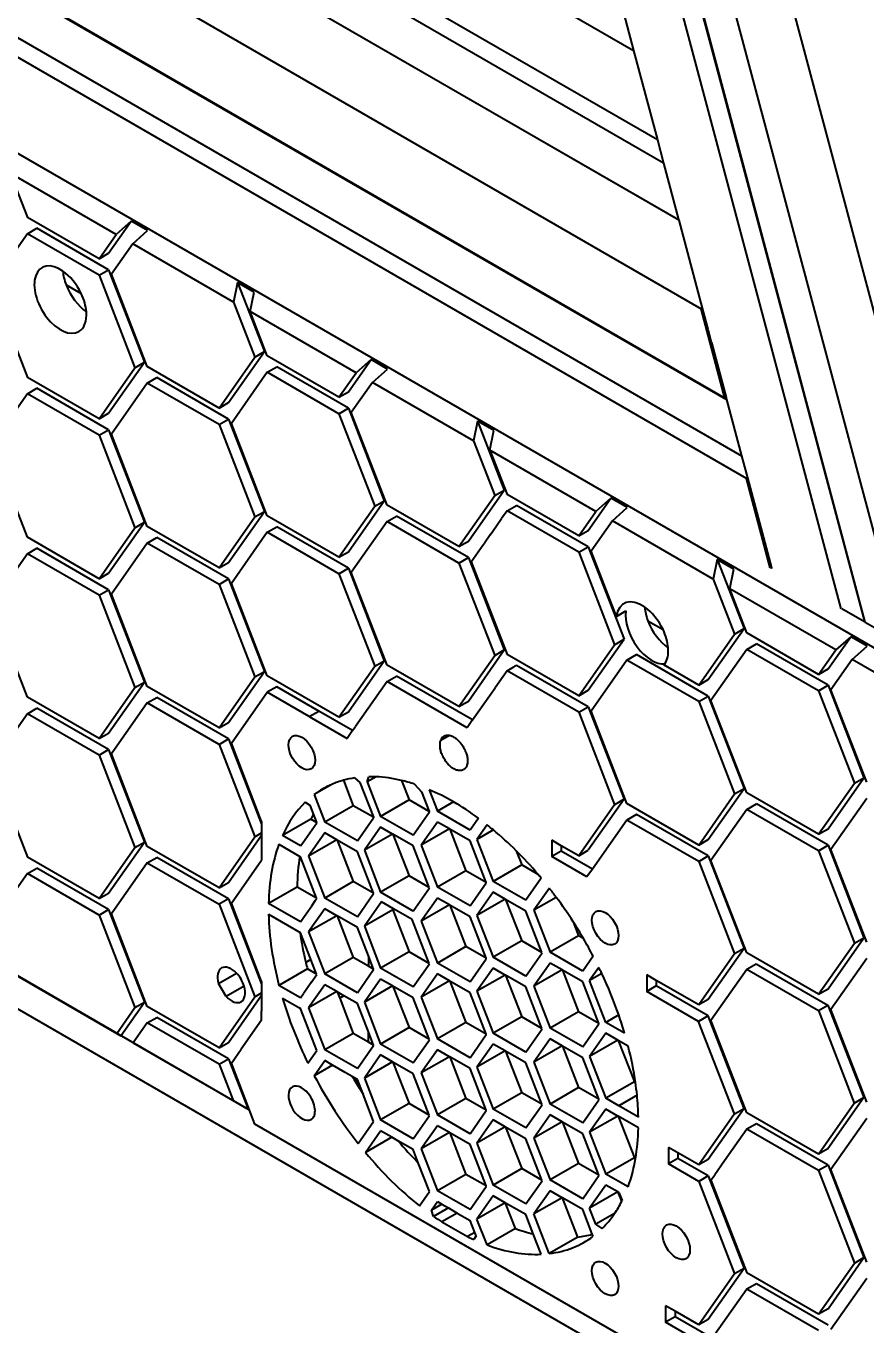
# Model space of a CAD drawing. Header units: millimetres. Extents: x 15 to 415, y 5 to 292.
# Drawn here: x 307.47 to 315.3, y 58.07 to 70.17 of the extents above; entities that cross this region are included whole.
import ezdxf

# ---------------------------------------------------------------- set-up
doc = ezdxf.new("R2010")
doc.units = ezdxf.units.MM
doc.layers.add('Geometries', color=7, linetype='Continuous')

msp = doc.modelspace()

# ---------------------------------------------------------------- linework, layer by layer
at = {"layer": 'Geometries', "linetype": 'Continuous', "lineweight": 40}
for p, q in [((316.3039, 64.0211), (298.061, 132.4295)), ((315.2939, 64.6137), (298.7328, 126.7155)), ((315.0703, 64.7378), (298.7061, 126.1014)), ((298.8652, 126.1933), (315.2857, 64.6184)), ((315.6519, 64.407), (299.2221, 126.0164)), ((300.2733, 77.3632), (313.1345, 69.9378)), ((313.3565, 69.1055), (299.6983, 76.991)), ((313.4144, 68.8883), (299.5392, 76.8992)), ((313.5559, 68.3575), (299.1503, 76.6746)), ((299.1548, 76.6772), (313.5543, 68.3637)), ((298.5404, 76.3225), (313.764, 67.5331)), ((313.986, 66.7008), (298.5408, 75.618)), ((298.5408, 75.6128), (314.0015, 66.6865)), ((298.5408, 75.1689), (314.1414, 66.1619)), ((314.1854, 65.9528), (298.5404, 74.9855)), ((301.1126, 72.6074), (316.1348, 63.9343)), ((312.4921, 72.3466), (313.1345, 69.9378)), ((313.1345, 69.9378), (313.3565, 69.1055)), ((313.3565, 69.1055), (313.4144, 68.8883)), ((313.4144, 68.8883), (313.5543, 68.3637)), ((308.3131, 68.2256), (307.3247, 68.7963)), ((307.3247, 68.7963), (307.4847, 68.384)), ((308.1531, 67.9981), (307.4847, 68.384)), ((307.4847, 68.2309), (307.573, 68.282)), ((308.2415, 67.896), (307.573, 68.282)), ((308.2415, 68.0491), (308.4525, 68.3493)), ((308.4525, 68.3493), (308.3131, 68.2256)), ((308.6056, 68.2609), (308.4525, 68.3493)), ((308.4662, 68.1372), (308.6056, 68.2609)), ((313.5543, 68.3637), (313.5559, 68.3575)), ((313.5559, 68.3575), (313.6773, 67.9024)), ((307.4847, 68.2309), (307.1504, 67.7554)), ((308.1531, 67.845), (307.4847, 68.2309)), ((308.1531, 67.9981), (308.3131, 68.2256)), ((308.4662, 68.1372), (308.268, 67.8552)), ((309.4068, 67.5942), (308.4662, 68.1372)), ((308.1531, 67.9981), (308.2415, 68.0491)), ((308.1531, 67.845), (308.2415, 67.896)), ((308.2415, 67.896), (308.5758, 67.0345)), ((313.6773, 67.9024), (313.7617, 67.5857)), ((308.1531, 67.845), (308.4874, 66.9835)), ((308.6023, 66.9937), (308.268, 67.8552)), ((309.4441, 67.7768), (309.4068, 67.5942)), ((309.4441, 67.7768), (309.6934, 67.1344)), ((309.5972, 67.6884), (309.4441, 67.7768)), ((307.1504, 67.7554), (307.4847, 66.8939)), ((307.8458, 67.7555), (307.9868, 67.6741)), ((309.5599, 67.5058), (309.5972, 67.6884)), ((309.4068, 67.5942), (309.605, 67.0833)), ((313.7617, 67.5857), (313.7742, 67.539)), ((313.764, 67.5331), (313.7742, 67.539)), ((313.986, 66.7008), (313.764, 67.5331)), ((313.7742, 67.539), (313.7869, 67.4913)), ((310.5483, 66.9352), (309.5599, 67.5058)), ((309.7198, 67.0936), (309.5599, 67.5058)), ((313.7869, 67.4913), (313.827, 67.3411)), ((313.827, 67.3411), (313.8587, 67.2221)), ((313.8594, 67.2195), (313.8587, 67.2221)), ((313.8594, 67.2195), (313.9962, 66.7066)), ((309.2707, 66.6078), (309.605, 67.0833)), ((309.3591, 66.6588), (309.6934, 67.1344)), ((309.605, 67.0833), (309.6934, 67.1344)), ((310.3883, 66.7076), (309.7198, 67.0936)), ((310.4767, 66.7586), (310.6877, 67.0588)), ((310.6877, 67.0588), (310.5483, 66.9352)), ((310.8408, 66.9704), (310.6877, 67.0588)), ((308.1531, 66.508), (308.4874, 66.9835)), ((308.2415, 66.559), (308.5758, 67.0345)), ((308.4874, 66.9835), (308.5758, 67.0345)), ((309.2707, 66.6078), (308.6023, 66.9937)), ((309.7198, 66.9405), (309.3856, 66.465)), ((309.7198, 66.9405), (309.8082, 66.9915)), ((310.3883, 66.5545), (309.7198, 66.9405)), ((310.4767, 66.6056), (309.8082, 66.9915)), ((310.3883, 66.7076), (310.5483, 66.9352)), ((310.7014, 66.8468), (310.8408, 66.9704)), ((308.1531, 66.508), (307.4847, 66.8939)), ((308.6023, 66.8407), (308.268, 66.3651)), ((308.6023, 66.8407), (308.6907, 66.8917)), ((309.2707, 66.4547), (308.6023, 66.8407)), ((309.3591, 66.5057), (308.6907, 66.8917)), ((310.7014, 66.8468), (310.5032, 66.5648)), ((311.6419, 66.3037), (310.7014, 66.8468)), ((307.4847, 66.7408), (307.1504, 66.2653)), ((307.4847, 66.7408), (307.573, 66.7919)), ((308.1531, 66.3549), (307.4847, 66.7408)), ((308.2415, 66.4059), (307.573, 66.7919)), ((310.3883, 66.7076), (310.4767, 66.7586)), ((313.9962, 66.7066), (313.986, 66.7008)), ((313.9962, 66.7066), (314.0015, 66.6865)), ((314.0015, 66.6865), (314.1414, 66.1619)), ((309.2707, 66.6078), (309.3591, 66.6588)), ((310.3883, 66.5545), (310.4767, 66.6056)), ((310.4767, 66.6056), (310.8109, 65.7441)), ((310.8374, 65.7033), (310.5032, 66.5648)), ((308.1531, 66.508), (308.2415, 66.559)), ((309.2707, 66.4547), (309.3591, 66.5057)), ((309.2707, 66.4547), (309.605, 65.5932)), ((309.3591, 66.5057), (309.6934, 65.6442)), ((309.7198, 65.6035), (309.3856, 66.465)), ((310.3883, 66.5545), (310.7226, 65.693)), ((311.6793, 66.4863), (311.6419, 66.3037)), ((311.6793, 66.4863), (311.9286, 65.8439)), ((311.8324, 66.3979), (311.6793, 66.4863)), ((308.1531, 66.3549), (308.2415, 66.4059)), ((308.1531, 66.3549), (308.4874, 65.4934)), ((308.2415, 66.4059), (308.5758, 65.5444)), ((308.6023, 65.5036), (308.268, 66.3651)), ((311.795, 66.2153), (311.8324, 66.3979)), ((307.4847, 65.4038), (307.1504, 66.2653)), ((311.6419, 66.3037), (311.8402, 65.7929)), ((312.7834, 65.6447), (311.795, 66.2153)), ((311.795, 66.2153), (311.955, 65.8031)), ((314.1414, 66.1619), (314.1956, 65.9587)), ((314.1854, 65.9528), (314.1956, 65.9587)), ((314.1956, 65.9587), (314.4197, 65.1184)), ((311.5943, 65.3684), (311.9286, 65.8439)), ((311.8402, 65.7929), (311.9286, 65.8439)), ((314.4074, 65.1205), (314.1854, 65.9528)), ((310.4767, 65.2685), (310.8109, 65.7441)), ((310.7226, 65.693), (310.8109, 65.7441)), ((311.5059, 65.3173), (311.8402, 65.7929)), ((312.6235, 65.4171), (311.955, 65.8031)), ((312.7119, 65.4682), (312.9228, 65.7683)), ((312.9228, 65.7683), (312.7834, 65.6447)), ((313.076, 65.6799), (312.9228, 65.7683)), ((309.2707, 65.1177), (309.605, 65.5932)), ((309.3591, 65.1687), (309.6934, 65.6442)), ((309.605, 65.5932), (309.6934, 65.6442)), ((310.3883, 65.2175), (309.7198, 65.6035)), ((310.3883, 65.2175), (310.7226, 65.693)), ((311.5059, 65.3173), (310.8374, 65.7033)), ((310.8374, 65.5502), (310.9258, 65.6012)), ((311.5943, 65.2153), (310.9258, 65.6012)), ((311.955, 65.65), (311.9045, 65.5782)), ((311.955, 65.65), (312.0434, 65.701)), ((312.6235, 65.2641), (311.955, 65.65)), ((312.7119, 65.3151), (312.0434, 65.701)), ((312.6235, 65.4171), (312.7834, 65.6447)), ((312.9366, 65.5563), (313.076, 65.6799)), ((308.1531, 65.0179), (308.4874, 65.4934)), ((308.2415, 65.0689), (308.5758, 65.5444)), ((308.4874, 65.4934), (308.5758, 65.5444)), ((309.2707, 65.1177), (308.6023, 65.5036)), ((309.7198, 65.4504), (309.8082, 65.5014)), ((310.4767, 65.1154), (309.8082, 65.5014)), ((310.8374, 65.5502), (310.5032, 65.0747)), ((311.5059, 65.1642), (310.8374, 65.5502)), ((311.8215, 65.4601), (311.9045, 65.5782)), ((312.9366, 65.5563), (312.7383, 65.2743)), ((313.8771, 65.0133), (312.9366, 65.5563)), ((308.1531, 65.0179), (307.4847, 65.4038)), ((308.6023, 65.3505), (308.268, 64.875)), ((308.6023, 65.3505), (308.6907, 65.4016)), ((309.2707, 64.9646), (308.6023, 65.3505)), ((309.3591, 65.0156), (308.6907, 65.4016)), ((309.7198, 65.4504), (309.3856, 64.9748)), ((310.3883, 65.0644), (309.7198, 65.4504)), ((311.5059, 65.3173), (311.5943, 65.3684)), ((311.7296, 65.3294), (311.7444, 65.3505)), ((311.7986, 65.4275), (311.7444, 65.3505)), ((311.7986, 65.4275), (311.8215, 65.4601)), ((312.6235, 65.4171), (312.7119, 65.4682)), ((307.4847, 65.2507), (307.1504, 64.7752)), ((307.4847, 65.2507), (307.573, 65.3018)), ((308.1531, 64.8648), (307.4847, 65.2507)), ((308.2415, 64.9158), (307.573, 65.3018)), ((310.3883, 65.2175), (310.4767, 65.2685)), ((311.6207, 65.1745), (311.7296, 65.3294)), ((312.6235, 65.2641), (312.7119, 65.3151)), ((312.6235, 65.2641), (312.9577, 64.4026)), ((312.7119, 65.3151), (313.0461, 64.4536)), ((312.9741, 64.6668), (312.7383, 65.2743)), ((309.2707, 65.1177), (309.3591, 65.1687)), ((310.3883, 65.0644), (310.4767, 65.1154)), ((310.4767, 65.1154), (310.8109, 64.254)), ((311.5059, 65.1642), (311.5943, 65.2153)), ((311.5059, 65.1642), (311.8402, 64.3027)), ((311.5943, 65.2153), (311.9286, 64.3538)), ((311.6207, 65.1745), (311.955, 64.313)), ((313.9145, 65.1958), (313.8771, 65.0133)), ((313.9145, 65.1958), (314.1637, 64.5534)), ((314.0676, 65.1074), (313.9145, 65.1958)), ((314.4118, 65.123), (314.4197, 65.1184)), ((314.4197, 65.1184), (314.4213, 65.1125)), ((308.1531, 65.0179), (308.2415, 65.0689)), ((309.2707, 64.9646), (309.3591, 65.0156)), ((309.3591, 65.0156), (309.6934, 64.1541)), ((310.3883, 65.0644), (310.7226, 64.2029)), ((310.8374, 64.2132), (310.5032, 65.0747)), ((313.8771, 65.0133), (314.0753, 64.5024)), ((314.0302, 64.9249), (314.0676, 65.1074)), ((308.1531, 64.8648), (308.2415, 64.9158)), ((308.2415, 64.9158), (308.5758, 64.0543)), ((308.6023, 64.0135), (308.268, 64.875)), ((309.2707, 64.9646), (309.605, 64.1031)), ((309.7198, 64.1133), (309.3856, 64.9748)), ((315.0186, 64.3542), (314.0302, 64.9249)), ((314.1902, 64.5126), (314.0302, 64.9249)), ((309.5548, 60.0684), (301.2491, 64.8637)), ((307.4847, 63.9137), (307.1504, 64.7752)), ((308.1531, 64.8648), (308.4874, 64.0033)), ((312.9741, 64.6668), (313.0624, 64.7178)), ((313.268, 64.625), (313.409, 64.5435)), ((315.0746, 64.7403), (315.2857, 64.6184)), ((316.4395, 55.7873), (301.2491, 64.5575)), ((313.8295, 64.0779), (314.1637, 64.5534)), ((314.0753, 64.5024), (314.1637, 64.5534)), ((314.8586, 64.1267), (314.1902, 64.5126)), ((315.2857, 64.6184), (315.2939, 64.6137)), ((315.2939, 64.6137), (315.4014, 64.5517)), ((312.6235, 63.927), (312.9577, 64.4026)), ((312.7119, 63.9781), (313.0461, 64.4536)), ((312.9577, 64.4026), (313.0461, 64.4536)), ((313.7411, 64.0269), (314.0753, 64.5024)), ((314.1902, 64.3595), (314.2785, 64.4106)), ((314.947, 64.0246), (314.2785, 64.4106)), ((314.947, 64.1777), (315.158, 64.4779)), ((315.158, 64.4779), (315.0186, 64.3542)), ((315.3111, 64.3894), (315.158, 64.4779)), ((315.1717, 64.2658), (315.3111, 64.3894)), ((311.5059, 63.8272), (311.8402, 64.3027)), ((311.5943, 63.8782), (311.9286, 64.3538)), ((311.8402, 64.3027), (311.9286, 64.3538)), ((312.6235, 63.927), (311.955, 64.313)), ((313.0726, 64.2597), (313.161, 64.3107)), ((313.8295, 63.9248), (313.161, 64.3107)), ((314.1902, 64.3595), (313.8559, 63.884)), ((314.8586, 63.9736), (314.1902, 64.3595)), ((314.8586, 64.1267), (315.0186, 64.3542)), ((315.1717, 64.2658), (314.9735, 63.9838)), ((316.1123, 63.7228), (315.1717, 64.2658)), ((309.3591, 63.6786), (309.6934, 64.1541)), ((309.605, 64.1031), (309.6934, 64.1541)), ((310.3883, 63.7274), (310.7226, 64.2029)), ((310.4767, 63.7784), (310.8109, 64.254)), ((310.7226, 64.2029), (310.8109, 64.254)), ((311.5059, 63.8272), (310.8374, 64.2132)), ((311.955, 64.1599), (311.8445, 64.0028)), ((311.955, 64.1599), (312.0186, 64.1966)), ((312.6235, 63.7739), (311.955, 64.1599)), ((312.0288, 64.2025), (312.0186, 64.1966)), ((312.0434, 64.2109), (312.0288, 64.2025)), ((312.7119, 63.825), (312.0434, 64.2109)), ((313.0726, 64.2597), (312.7383, 63.7842)), ((313.7411, 63.8738), (313.0726, 64.2597)), ((313.7411, 64.0269), (313.4163, 64.2144)), ((314.8586, 64.1267), (314.947, 64.1777)), ((308.2415, 63.5788), (308.5758, 64.0543)), ((308.4874, 64.0033), (308.5758, 64.0543)), ((309.2707, 63.6276), (309.605, 64.1031)), ((310.3883, 63.7274), (309.7198, 64.1133)), ((310.8374, 64.0601), (310.542, 63.6397)), ((310.8374, 64.0601), (310.9258, 64.1111)), ((311.5825, 63.6299), (310.8374, 64.0601)), ((311.6335, 63.7025), (310.9258, 64.1111)), ((313.7411, 64.0269), (313.8295, 64.0779)), ((314.8586, 63.9736), (314.947, 64.0246)), ((314.947, 64.0246), (315.2813, 63.1631)), ((308.1531, 63.5278), (307.4847, 63.9137)), ((308.1531, 63.5278), (308.4874, 64.0033)), ((309.2707, 63.6276), (308.6023, 64.0135)), ((308.6023, 63.8604), (308.6907, 63.9115)), ((309.3591, 63.5255), (308.6907, 63.9115)), ((309.3856, 63.4847), (309.7198, 63.9603)), ((309.8082, 64.0113), (309.7198, 63.9603)), ((310.1113, 63.7342), (309.7198, 63.9603)), ((310.1997, 63.7852), (309.8082, 64.0113)), ((311.6335, 63.7025), (311.8445, 64.0028)), ((312.6235, 63.927), (312.7119, 63.9781)), ((313.7411, 63.8738), (313.8295, 63.9248)), ((313.8295, 63.9248), (314.1637, 63.0633)), ((314.8586, 63.9736), (315.1929, 63.1121)), ((315.3078, 63.1223), (314.9735, 63.9838)), ((307.4847, 63.7606), (307.573, 63.8117)), ((308.2415, 63.4257), (307.573, 63.8116)), ((308.6023, 63.8604), (308.268, 63.3849)), ((309.2707, 63.4745), (308.6023, 63.8604)), ((310.1113, 63.7342), (310.1997, 63.7852)), ((310.5159, 63.6027), (310.1997, 63.7852)), ((310.3883, 63.7274), (310.4767, 63.7784)), ((311.5059, 63.8272), (311.5943, 63.8782)), ((312.6235, 63.7739), (312.7119, 63.825)), ((312.7119, 63.825), (313.0461, 62.9635)), ((313.0726, 62.9227), (312.7383, 63.7842)), ((313.7411, 63.8738), (314.0753, 63.0123)), ((314.1902, 63.0225), (313.8559, 63.884)), ((307.4847, 63.7606), (307.1504, 63.2851)), ((308.1531, 63.3747), (307.4847, 63.7606)), ((309.2707, 63.6276), (309.3591, 63.6786)), ((310.1113, 63.7342), (310.4649, 63.5301)), ((311.6335, 63.7025), (311.5825, 63.6299)), ((312.6235, 63.7739), (312.9577, 62.9124)), ((308.1531, 63.5278), (308.2415, 63.5788)), ((310.5159, 63.6027), (310.4649, 63.5301)), ((310.5159, 63.6027), (310.542, 63.6397)), ((311.4186, 63.5587), (311.3368, 63.5115)), ((311.3719, 63.554), (311.3631, 63.5489)), ((311.3631, 63.5489), (311.3678, 63.5519)), ((308.1531, 63.3747), (308.2415, 63.4257)), ((308.2415, 63.4257), (308.5758, 62.5642)), ((309.2707, 63.4745), (309.3591, 63.5255)), ((309.2707, 63.4745), (309.605, 62.613)), ((309.3591, 63.5255), (309.6679, 62.7297)), ((309.6679, 62.7571), (309.3856, 63.4847)), ((308.1531, 63.3747), (308.4874, 62.5132)), ((308.6023, 62.5234), (308.268, 63.3849)), ((307.1504, 63.2851), (307.4847, 62.4236)), ((310.6522, 63.1251), (310.6666, 63.1735)), ((310.7343, 63.1726), (310.6522, 63.1251)), ((310.3225, 63.1022), (310.1577, 63.0071)), ((310.4306, 63.1402), (310.5224, 62.9035)), ((310.5348, 63.1625), (310.5843, 63.1198)), ((310.5843, 63.1198), (310.7103, 62.7951)), ((310.6522, 63.1251), (310.7767, 62.8041)), ((310.9717, 63.1382), (311.0419, 62.9572)), ((311.0923, 63.104), (311.1589, 63.0314)), ((311.2291, 63.0525), (311.3071, 62.8515)), ((313.8295, 62.5878), (314.1637, 63.0633)), ((314.0753, 63.0123), (314.1637, 63.0633)), ((314.8586, 62.6366), (315.1929, 63.1121)), ((314.947, 62.6876), (315.2813, 63.1631)), ((315.1929, 63.1121), (315.2813, 63.1631)), ((310.0739, 62.9356), (310.1181, 62.907)), ((310.1577, 63.0071), (310.2572, 62.7505)), ((311.0419, 62.9572), (310.7767, 62.8041)), ((311.2298, 62.8487), (311.0419, 62.9572)), ((311.1589, 63.0314), (311.2298, 62.8487)), ((311.4572, 62.9381), (311.3071, 62.8515)), ((313.0461, 62.9635), (312.7119, 62.4879)), ((313.0461, 62.9635), (312.9577, 62.9124)), ((313.7411, 62.5367), (314.0753, 63.0123)), ((314.8586, 62.6366), (314.1902, 63.0225)), ((315.3078, 62.9692), (314.9735, 62.4937)), ((310.1181, 62.907), (310.1495, 62.826)), ((310.1495, 62.826), (310.1799, 62.7477)), ((310.5224, 62.9035), (310.2572, 62.7505)), ((310.7103, 62.7951), (310.5224, 62.9035)), ((311.0798, 62.6291), (311.2313, 62.8447)), ((311.2298, 62.8487), (311.2313, 62.8447)), ((311.6102, 62.6765), (311.3071, 62.8515)), ((312.9577, 62.9124), (312.6235, 62.4369)), ((313.7411, 62.5367), (313.0726, 62.9227)), ((313.161, 62.8206), (313.0726, 62.7696)), ((313.8295, 62.4347), (313.161, 62.8206)), ((314.1902, 62.8694), (313.8559, 62.3939)), ((314.1902, 62.8694), (314.2785, 62.9205)), ((314.8586, 62.4835), (314.1902, 62.8694)), ((314.947, 62.5345), (314.2785, 62.9205)), ((309.6679, 62.7571), (309.6679, 62.7297)), ((309.6679, 62.7297), (309.6679, 62.6493)), ((310.1269, 62.7783), (309.8617, 62.6252)), ((310.0513, 62.5585), (310.1815, 62.7437)), ((310.1799, 62.7477), (310.1269, 62.7783)), ((310.1799, 62.7477), (310.1815, 62.7437)), ((310.5603, 62.5755), (310.2572, 62.7505)), ((310.5603, 62.5755), (310.7118, 62.7911)), ((310.7767, 62.7031), (310.6252, 62.4875)), ((310.7103, 62.7951), (310.7118, 62.7911)), ((311.0798, 62.6291), (310.7767, 62.8041)), ((310.8877, 62.639), (310.7767, 62.7031)), ((311.3071, 62.7505), (311.1556, 62.5349)), ((311.418, 62.6864), (311.3071, 62.7505)), ((311.6878, 62.7869), (311.6102, 62.6765)), ((311.7703, 62.724), (311.675, 62.5885)), ((313.0726, 62.7696), (312.7511, 62.3122)), ((313.7411, 62.3836), (313.0726, 62.7696)), ((314.8586, 62.6366), (314.947, 62.6876)), ((309.2707, 62.1375), (309.605, 62.613)), ((309.3591, 62.1885), (309.6679, 62.6277)), ((309.605, 62.613), (309.6679, 62.6493)), ((309.6679, 62.6493), (309.6679, 62.6277)), ((309.6679, 62.6277), (309.6679, 62.3963)), ((310.03, 62.5281), (309.8617, 62.6252)), ((310.2572, 62.6494), (310.1057, 62.4339)), ((310.3682, 62.5854), (310.1057, 62.4339)), ((310.3682, 62.5854), (310.2572, 62.6494)), ((310.3724, 62.5829), (310.3682, 62.5854)), ((310.5603, 62.4745), (310.3724, 62.5829)), ((310.3724, 62.5829), (310.5224, 62.1964)), ((310.8877, 62.639), (310.6252, 62.4875)), ((310.8919, 62.6366), (310.8877, 62.639)), ((311.0798, 62.5281), (310.8919, 62.6366)), ((310.8919, 62.6366), (311.0419, 62.25)), ((311.418, 62.6864), (311.1556, 62.5349)), ((311.4223, 62.6839), (311.418, 62.6864)), ((311.4223, 62.6839), (311.5723, 62.2974)), ((311.6102, 62.5755), (311.4223, 62.6839)), ((311.7601, 62.189), (311.6102, 62.5755)), ((311.8282, 62.677), (311.675, 62.5885)), ((311.675, 62.5885), (311.8266, 62.198)), ((312.461, 62.5307), (312.3726, 62.5818)), ((312.3726, 62.5818), (312.3726, 62.4287)), ((313.7411, 62.5367), (313.8295, 62.5878)), ((308.1531, 62.0377), (308.4874, 62.5132)), ((308.2415, 62.0887), (308.5758, 62.5642)), ((308.4874, 62.5132), (308.5758, 62.5642)), ((309.2707, 62.1375), (308.6023, 62.5234)), ((309.8286, 62.5434), (310.0244, 62.4303)), ((310.03, 62.5281), (310.0513, 62.5585)), ((310.7103, 62.0879), (310.5603, 62.4745)), ((310.6252, 62.4875), (310.7767, 62.097)), ((311.2298, 62.1416), (311.0798, 62.5281)), ((311.1556, 62.5349), (311.3071, 62.1443)), ((312.0403, 62.4836), (312.0917, 62.3511)), ((312.461, 62.4797), (312.3726, 62.4287)), ((312.461, 62.5307), (312.461, 62.4797)), ((312.6235, 62.4369), (312.461, 62.5307)), ((312.7511, 62.3122), (312.461, 62.4797)), ((312.6235, 62.4369), (312.7119, 62.4879)), ((314.8586, 62.4835), (314.947, 62.5345)), ((314.8586, 62.4835), (315.1929, 61.622)), ((314.947, 62.5345), (315.2813, 61.673)), ((315.3078, 61.6322), (314.9735, 62.4937)), ((308.1531, 62.0377), (307.4847, 62.4236)), ((308.6023, 62.3703), (308.268, 61.8948)), ((308.6023, 62.3703), (308.6907, 62.4213)), ((308.6023, 62.3703), (309.2707, 61.9844)), ((309.3591, 62.0354), (308.6907, 62.4213)), ((309.3856, 61.9946), (309.6679, 62.3963)), ((310.0244, 62.4303), (310.03, 62.4271)), ((310.1799, 62.0406), (310.03, 62.4271)), ((310.1057, 62.4339), (310.2572, 62.0433)), ((312.0917, 62.3511), (311.8266, 62.198)), ((312.2449, 62.2626), (312.0917, 62.3511)), ((312.7, 62.2396), (312.3726, 62.4287)), ((313.7411, 62.3836), (313.8295, 62.4347)), ((313.7411, 62.3836), (314.0753, 61.5222)), ((313.8295, 62.4347), (314.1637, 61.5732)), ((314.1902, 61.5324), (313.8559, 62.3939)), ((307.4847, 62.2705), (307.1504, 61.795)), ((307.4847, 62.2705), (307.573, 62.3215)), ((308.1531, 61.8846), (307.4847, 62.2705)), ((308.2415, 61.9356), (307.573, 62.3215)), ((311.0419, 62.25), (310.7767, 62.097)), ((311.2298, 62.1416), (311.0419, 62.25)), ((311.5723, 62.2974), (311.3071, 62.1443)), ((311.7601, 62.189), (311.5723, 62.2974)), ((312.2739, 62.2283), (312.1296, 62.023)), ((312.7511, 62.3122), (312.7, 62.2396)), ((308.1531, 62.0377), (308.2415, 62.0887)), ((309.2707, 62.1375), (309.3591, 62.1885)), ((309.9982, 62.1455), (309.733, 61.9924)), ((310.1799, 62.0406), (309.9982, 62.1455)), ((310.5224, 62.1964), (310.2572, 62.0433)), ((310.7103, 62.0879), (310.5224, 62.1964)), ((310.5603, 61.8683), (310.7118, 62.0839)), ((310.7118, 62.0839), (310.7103, 62.0879)), ((311.0798, 61.922), (310.7767, 62.097)), ((311.0798, 61.922), (311.2313, 62.1376)), ((311.2313, 62.1376), (311.2298, 62.1416)), ((311.6102, 61.9694), (311.3071, 62.1443)), ((311.6102, 61.9694), (311.7617, 62.1849)), ((311.8266, 62.097), (311.675, 61.8814)), ((311.7617, 62.1849), (311.7601, 62.189)), ((312.1296, 62.023), (311.8266, 62.198)), ((311.9375, 62.0329), (311.8266, 62.097)), ((312.3498, 62.1342), (312.2054, 61.9287)), ((309.3591, 62.0354), (309.2707, 61.9844)), ((309.2707, 61.9844), (309.605, 61.1229)), ((309.3591, 62.0354), (309.6679, 61.2396)), ((309.6679, 61.267), (309.3856, 61.9946)), ((310.03, 61.821), (309.733, 61.9924)), ((310.03, 61.821), (310.1355, 61.9711)), ((310.1355, 61.9711), (310.1713, 62.0221)), ((310.1713, 62.0221), (310.1815, 62.0365)), ((310.1815, 62.0365), (310.1799, 62.0406)), ((310.5603, 61.8683), (310.2572, 62.0433)), ((310.7853, 62.0081), (310.6252, 61.7804)), ((310.8974, 61.9434), (310.7853, 62.0081)), ((311.3071, 62.0433), (311.1556, 61.8277)), ((311.418, 61.9793), (311.1556, 61.8277)), ((311.418, 61.9793), (311.3071, 62.0433)), ((311.4223, 61.9768), (311.418, 61.9793)), ((311.6102, 61.8683), (311.4223, 61.9768)), ((311.4223, 61.9768), (311.5723, 61.5903)), ((311.9375, 62.0329), (311.675, 61.8814)), ((311.9418, 62.0304), (311.9375, 62.0329)), ((312.1296, 61.922), (311.9418, 62.0304)), ((311.9418, 62.0304), (312.0917, 61.6439)), ((312.4144, 62.0494), (312.2054, 61.9287)), ((308.1531, 61.8846), (308.2415, 61.9356)), ((308.1531, 61.8846), (308.4874, 61.0231)), ((308.2415, 61.9356), (308.5758, 61.0741)), ((308.6023, 61.0333), (308.268, 61.8948)), ((309.7331, 61.8913), (310.0258, 61.7223)), ((310.2572, 61.9423), (310.1057, 61.7267)), ((310.3682, 61.8782), (310.1057, 61.7267)), ((310.3682, 61.8782), (310.2572, 61.9423)), ((310.3724, 61.8758), (310.3682, 61.8782)), ((310.3724, 61.8758), (310.5224, 61.4893)), ((310.5603, 61.7673), (310.3724, 61.8758)), ((310.8904, 61.9335), (310.6252, 61.7804)), ((310.8974, 61.9434), (310.8904, 61.9335)), ((310.8904, 61.9335), (311.0419, 61.5429)), ((311.0712, 61.843), (310.8974, 61.9434)), ((311.2298, 61.4344), (311.0712, 61.843)), ((311.7601, 61.4818), (311.6102, 61.8683)), ((311.675, 61.8814), (311.8266, 61.4908)), ((312.2796, 61.5355), (312.1296, 61.922)), ((312.2054, 61.9287), (312.3569, 61.5382)), ((310.0258, 61.7223), (310.03, 61.7199)), ((310.1226, 61.4813), (310.03, 61.7199)), ((310.1057, 61.7267), (310.2572, 61.3362)), ((310.6623, 61.5044), (310.5603, 61.7673)), ((310.6252, 61.7804), (310.7767, 61.3898)), ((311.1556, 61.8277), (311.3071, 61.4372)), ((312.5714, 61.8219), (312.6221, 61.6913)), ((312.0917, 61.6439), (311.8266, 61.4908)), ((312.2796, 61.5355), (312.0917, 61.6439)), ((312.6221, 61.6913), (312.3569, 61.5382)), ((312.6673, 61.6652), (312.6221, 61.6913)), ((314.8586, 61.1465), (315.1929, 61.622)), ((314.947, 61.1975), (315.2813, 61.673)), ((315.1929, 61.622), (315.2813, 61.673)), ((310.1268, 61.4704), (310.1226, 61.4813)), ((310.5224, 61.4893), (310.2572, 61.3362)), ((310.6623, 61.4085), (310.5224, 61.4893)), ((310.7103, 61.3808), (310.6623, 61.5044)), ((310.6623, 61.5044), (310.6623, 61.4085)), ((311.0419, 61.5429), (310.7767, 61.3898)), ((311.2298, 61.4344), (311.0419, 61.5429)), ((311.5723, 61.5903), (311.3071, 61.4372)), ((311.7601, 61.4818), (311.5723, 61.5903)), ((311.6102, 61.2622), (311.7617, 61.4778)), ((311.7617, 61.4778), (311.7601, 61.4818)), ((312.1296, 61.3159), (311.8266, 61.4908)), ((312.1296, 61.3159), (312.2812, 61.5314)), ((312.2812, 61.5314), (312.2796, 61.5355)), ((312.66, 61.3632), (312.3569, 61.5382)), ((312.7575, 61.502), (312.66, 61.3632)), ((314.0753, 61.5222), (313.7411, 61.0466)), ((314.1637, 61.5732), (313.8294, 61.0977)), ((314.1637, 61.5732), (314.0753, 61.5222)), ((314.8586, 61.1465), (314.1902, 61.5324)), ((315.3078, 61.4791), (314.9735, 61.0036)), ((307.3196, 61.3589), (308.3182, 60.7824)), ((310.0946, 61.3827), (309.8294, 61.2296)), ((310.1268, 61.4704), (310.0796, 61.4432)), ((310.1799, 61.3334), (310.0946, 61.3827)), ((310.1799, 61.3334), (310.1268, 61.4704)), ((310.5603, 61.1612), (310.7118, 61.3768)), ((310.7103, 61.3808), (310.6623, 61.4085)), ((310.7118, 61.3768), (310.7103, 61.3808)), ((311.0798, 61.2148), (310.7767, 61.3898)), ((311.0798, 61.2148), (311.2313, 61.4304)), ((311.2313, 61.4304), (311.2298, 61.4344)), ((311.6102, 61.2622), (311.3071, 61.4372)), ((311.8266, 61.3898), (311.675, 61.1742)), ((311.9375, 61.3258), (311.8266, 61.3898)), ((312.3569, 61.4372), (312.2054, 61.2216)), ((312.4679, 61.3731), (312.2054, 61.2216)), ((312.4679, 61.3731), (312.3569, 61.4372)), ((312.4721, 61.3707), (312.4679, 61.3731)), ((312.66, 61.2622), (312.4721, 61.3707)), ((312.4721, 61.3707), (312.6221, 60.9841)), ((312.8106, 61.3972), (312.7249, 61.2753)), ((313.8548, 60.9044), (314.1891, 61.3799)), ((314.1891, 61.3799), (314.2775, 61.431)), ((314.1891, 61.3799), (314.8576, 60.994)), ((314.2775, 61.431), (314.946, 61.045)), ((309.2664, 61.2476), (309.4331, 61.3439)), ((309.3373, 61.1247), (309.2664, 61.2476)), ((309.6679, 61.267), (309.6679, 61.2396)), ((309.6679, 61.2396), (309.6679, 61.1592)), ((310.1299, 61.256), (310.0603, 61.157)), ((310.1299, 61.256), (310.1815, 61.3294)), ((310.1815, 61.3294), (310.1799, 61.3334)), ((310.5603, 61.1612), (310.2572, 61.3362)), ((310.7767, 61.2888), (310.6252, 61.0732)), ((310.8877, 61.2247), (310.7767, 61.2888)), ((311.3071, 61.3362), (311.1556, 61.1206)), ((311.418, 61.2721), (311.1556, 61.1206)), ((311.418, 61.2721), (311.3071, 61.3362)), ((311.4223, 61.2696), (311.418, 61.2721)), ((311.4223, 61.2696), (311.5723, 60.8831)), ((311.6102, 61.1612), (311.4223, 61.2696)), ((311.9375, 61.3258), (311.675, 61.1742)), ((311.9418, 61.3233), (311.9375, 61.3258)), ((312.1296, 61.2148), (311.9418, 61.3233)), ((311.9418, 61.3233), (312.0917, 60.9368)), ((312.81, 60.8757), (312.66, 61.2622)), ((312.8378, 61.3405), (312.7249, 61.2753)), ((312.8764, 60.8847), (312.7249, 61.2753)), ((313.3448, 61.2754), (313.2565, 61.3264)), ((313.2565, 61.3264), (313.2565, 61.1733)), ((313.3448, 61.2754), (313.3448, 61.2244)), ((313.7411, 61.0466), (313.3448, 61.2754)), ((309.2707, 60.6473), (309.605, 61.1229)), ((309.5041, 61.221), (309.3373, 61.1247)), ((309.3591, 60.6984), (309.6679, 61.1376)), ((309.605, 61.1229), (309.6679, 61.1592)), ((309.6679, 61.1592), (309.6679, 61.1376)), ((309.6679, 61.1376), (309.6679, 61.0162)), ((310.03, 61.1138), (309.8294, 61.2296)), ((310.03, 61.1138), (310.059, 61.1552)), ((310.059, 61.1552), (310.0603, 61.157)), ((310.2572, 61.2351), (310.1057, 61.0196)), ((310.3682, 61.1711), (310.1057, 61.0196)), ((310.3682, 61.1711), (310.2572, 61.2351)), ((310.3724, 61.1686), (310.3682, 61.1711)), ((310.4348, 61.1327), (310.3724, 61.1686)), ((310.3724, 61.1686), (310.3953, 61.1098)), ((310.4348, 61.1327), (310.3953, 61.1098)), ((310.5603, 61.0602), (310.4348, 61.1327)), ((310.8877, 61.2247), (310.6252, 61.0732)), ((310.8919, 61.2223), (310.8877, 61.2247)), ((311.0798, 61.1138), (310.8919, 61.2223)), ((310.8919, 61.2223), (311.0419, 60.8358)), ((311.1556, 61.1206), (311.3071, 60.73)), ((311.7601, 60.7747), (311.6102, 61.1612)), ((311.675, 61.1742), (311.8266, 60.7837)), ((312.2796, 60.8283), (312.1296, 61.2148)), ((312.2054, 61.2216), (312.3569, 60.8311)), ((313.3448, 61.2244), (313.2565, 61.1733)), ((313.741, 60.8936), (313.2565, 61.1733)), ((313.8294, 60.9446), (313.3448, 61.2244)), ((314.8586, 61.1465), (314.947, 61.1975)), ((308.3182, 60.7824), (308.4874, 61.0231)), ((308.3556, 60.7608), (308.5758, 61.0741)), ((308.4874, 61.0231), (308.5758, 61.0741)), ((309.2707, 60.6473), (308.6023, 61.0333)), ((309.6679, 61.0162), (309.6679, 60.9884)), ((309.8628, 61.1093), (310.0131, 61.0225)), ((310.0131, 61.0225), (310.03, 61.0128)), ((310.1815, 60.6222), (310.03, 61.0128)), ((310.1057, 61.0196), (310.2572, 60.629)), ((310.3953, 61.1098), (310.5224, 60.7821)), ((310.6623, 60.7973), (310.5603, 61.0602)), ((310.6252, 61.0732), (310.7767, 60.6827)), ((311.2298, 60.7273), (311.0798, 61.1138)), ((313.8294, 61.0977), (313.7411, 61.0466)), ((314.8576, 60.994), (314.946, 61.045)), ((314.8576, 60.994), (315.1918, 60.1325)), ((314.946, 61.045), (315.2802, 60.1835)), ((315.3078, 60.1421), (314.9735, 61.0036)), ((308.6023, 60.8802), (308.4713, 60.694)), ((308.6023, 60.8802), (308.6907, 60.9312)), ((309.2707, 60.4943), (308.6023, 60.8802)), ((309.3591, 60.5453), (308.6907, 60.9312)), ((309.6679, 60.9062), (309.4769, 60.6345)), ((309.6679, 60.9062), (309.6679, 60.9884)), ((311.5723, 60.8831), (311.3071, 60.73)), ((311.7601, 60.7747), (311.5723, 60.8831)), ((312.0917, 60.9368), (311.8266, 60.7837)), ((312.2796, 60.8283), (312.0917, 60.9368)), ((312.6221, 60.9841), (312.3569, 60.8311)), ((312.81, 60.8757), (312.6221, 60.9841)), ((312.8115, 60.8717), (312.81, 60.8757)), ((312.9959, 60.9537), (312.8764, 60.8847)), ((313.0504, 60.7843), (312.8764, 60.8847)), ((313.8294, 60.9446), (313.741, 60.8936)), ((314.0753, 60.0321), (313.741, 60.8936)), ((314.1637, 60.0831), (313.8294, 60.9446)), ((314.1891, 60.0429), (313.8548, 60.9044)), ((308.3182, 60.7824), (308.3556, 60.7608)), ((308.4713, 60.694), (308.3556, 60.7608)), ((310.5224, 60.7821), (310.2572, 60.629)), ((310.6623, 60.7013), (310.5224, 60.7821)), ((310.7103, 60.6736), (310.6623, 60.7973)), ((310.6623, 60.7013), (310.6623, 60.7973)), ((311.0419, 60.8358), (310.7767, 60.6827)), ((311.2298, 60.7273), (311.0419, 60.8358)), ((311.6102, 60.5551), (311.7617, 60.7706)), ((311.7617, 60.7706), (311.7601, 60.7747)), ((312.1296, 60.6087), (311.8266, 60.7837)), ((312.1296, 60.6087), (312.2812, 60.8243)), ((312.2812, 60.8243), (312.2796, 60.8283)), ((312.66, 60.6561), (312.3569, 60.8311)), ((312.66, 60.6561), (312.8115, 60.8717)), ((312.8764, 60.7837), (312.7249, 60.5681)), ((312.9873, 60.7196), (312.8764, 60.7837)), ((308.4713, 60.694), (309.4017, 60.1568)), ((309.2707, 60.6473), (309.3591, 60.6984)), ((309.3856, 60.5045), (309.4769, 60.6345)), ((310.5603, 60.454), (310.7118, 60.6696)), ((310.7103, 60.6736), (310.6623, 60.7013)), ((310.7118, 60.6696), (310.7103, 60.6736)), ((311.0798, 60.5077), (310.7767, 60.6827)), ((311.0798, 60.5077), (311.2313, 60.7233)), ((311.2313, 60.7233), (311.2298, 60.7273)), ((311.6102, 60.5551), (311.3071, 60.73)), ((311.8266, 60.6827), (311.675, 60.4671)), ((311.9375, 60.6186), (311.8266, 60.6827)), ((312.3569, 60.73), (312.2054, 60.5145)), ((312.4679, 60.666), (312.2054, 60.5145)), ((312.4679, 60.666), (312.3569, 60.73)), ((312.4721, 60.6635), (312.4679, 60.666)), ((312.66, 60.5551), (312.4721, 60.6635)), ((312.4721, 60.6635), (312.6221, 60.277)), ((312.9873, 60.7196), (312.7249, 60.5681)), ((312.9916, 60.7171), (312.9873, 60.7196)), ((313.0836, 60.6641), (312.9916, 60.7171)), ((312.9916, 60.7171), (313.1416, 60.3306)), ((309.2707, 60.4943), (309.3591, 60.5453)), ((309.3591, 60.5453), (309.5411, 60.0763)), ((310.0991, 60.505), (310.1815, 60.6222)), ((310.1586, 60.3876), (310.2572, 60.528)), ((310.5603, 60.454), (310.2572, 60.629)), ((310.3295, 60.4863), (310.2572, 60.528)), ((310.7767, 60.5816), (310.6252, 60.3661)), ((310.8877, 60.5176), (310.6252, 60.3661)), ((310.8877, 60.5176), (310.7767, 60.5816)), ((310.8919, 60.5151), (310.8877, 60.5176)), ((311.0798, 60.4067), (310.8919, 60.5151)), ((310.8919, 60.5151), (311.0419, 60.1286)), ((311.3071, 60.629), (311.1556, 60.4134)), ((311.418, 60.565), (311.1556, 60.4134)), ((311.418, 60.565), (311.3071, 60.629)), ((311.4223, 60.5625), (311.418, 60.565)), ((311.6102, 60.454), (311.4223, 60.5625)), ((311.4223, 60.5625), (311.5723, 60.176)), ((311.9375, 60.6186), (311.675, 60.4671)), ((311.9418, 60.6162), (311.9375, 60.6186)), ((311.9418, 60.6162), (312.0917, 60.2296)), ((312.1296, 60.5077), (311.9418, 60.6162)), ((312.2054, 60.5145), (312.3569, 60.1239)), ((312.66, 60.555), (312.66, 60.5551)), ((312.81, 60.1685), (312.66, 60.555)), ((312.7249, 60.5681), (312.8764, 60.1776)), ((309.2707, 60.4943), (309.4017, 60.1568)), ((309.5548, 60.0684), (309.3856, 60.5045)), ((310.3295, 60.4863), (310.1586, 60.3876)), ((310.4459, 60.4191), (310.3295, 60.4863)), ((310.5126, 60.3806), (310.4459, 60.4191)), ((311.2298, 60.0201), (311.0798, 60.4067)), ((311.1556, 60.4134), (311.3071, 60.0229)), ((311.7601, 60.0675), (311.6102, 60.454)), ((311.675, 60.4671), (311.8266, 60.0765)), ((312.2796, 60.1212), (312.1296, 60.5077)), ((310.5482, 60.36), (310.5126, 60.3806)), ((310.5603, 60.353), (310.5482, 60.36)), ((310.613, 60.2172), (310.5603, 60.353)), ((310.6252, 60.3661), (310.7767, 59.9755)), ((312.6221, 60.277), (312.3569, 60.1239)), ((312.81, 60.1685), (312.6221, 60.277)), ((313.1416, 60.3306), (312.8764, 60.1776)), ((313.152, 60.3247), (313.1416, 60.3306)), ((309.4017, 60.1568), (309.5411, 60.0763)), ((310.7118, 59.9625), (310.613, 60.2172)), ((311.5723, 60.176), (311.3071, 60.0229)), ((311.7601, 60.0675), (311.5723, 60.176)), ((312.0917, 60.2296), (311.8266, 60.0765)), ((312.2796, 60.1212), (312.0917, 60.2296)), ((312.66, 59.9489), (312.8115, 60.1645)), ((312.8115, 60.1645), (312.81, 60.1685)), ((312.9957, 60.1087), (312.8764, 60.1776)), ((313.1664, 60.2072), (312.9957, 60.1087)), ((315.2802, 60.1835), (314.946, 59.708)), ((315.1918, 60.1325), (315.2802, 60.1835)), ((309.5548, 60.0684), (309.5411, 60.0763)), ((309.6058, 59.9369), (309.5548, 60.0684)), ((309.5548, 60.0684), (309.5548, 60.0684)), ((311.0419, 60.1286), (310.7767, 59.9755)), ((311.2298, 60.0201), (311.0419, 60.1286)), ((311.6102, 59.8479), (311.7617, 60.0635)), ((311.7617, 60.0635), (311.7601, 60.0675)), ((312.1296, 59.9016), (311.8266, 60.0765)), ((312.1296, 59.9016), (312.2812, 60.1171)), ((312.2812, 60.1171), (312.2796, 60.1212)), ((312.66, 59.9489), (312.3569, 60.1239)), ((312.8764, 60.0765), (312.7249, 59.861)), ((312.9873, 60.0125), (312.8764, 60.0765)), ((313.1791, 60.003), (312.9957, 60.1087)), ((314.0753, 60.0321), (313.7411, 59.5565)), ((314.1637, 60.0831), (313.8294, 59.6076)), ((314.0753, 60.0321), (314.1637, 60.0831)), ((314.8576, 59.657), (314.1891, 60.0429)), ((314.8576, 59.657), (315.1918, 60.1325)), ((313.923, 57.4444), (309.6058, 59.9369)), ((310.5672, 59.7566), (310.7118, 59.9625)), ((311.0798, 59.8005), (310.7767, 59.9755)), ((311.0798, 59.8005), (311.2313, 60.0161)), ((311.3071, 59.9219), (311.1556, 59.7063)), ((311.2313, 60.0161), (311.2298, 60.0201)), ((311.6102, 59.8479), (311.3071, 60.0229)), ((311.418, 59.8578), (311.3071, 59.9219)), ((311.8266, 59.9755), (311.675, 59.7599)), ((311.9375, 59.9115), (311.675, 59.7599)), ((311.9375, 59.9115), (311.8266, 59.9755)), ((311.9418, 59.909), (311.9375, 59.9115)), ((312.1296, 59.8005), (311.9418, 59.909)), ((311.9418, 59.909), (312.0917, 59.5225)), ((312.3569, 60.0229), (312.2054, 59.8073)), ((312.4679, 59.9588), (312.2054, 59.8073)), ((312.4679, 59.9588), (312.3569, 60.0229)), ((312.4721, 59.9564), (312.4679, 59.9588)), ((312.66, 59.8479), (312.4721, 59.9564)), ((312.4721, 59.9564), (312.6221, 59.5699)), ((312.9873, 60.0125), (312.7249, 59.861)), ((312.9916, 60.01), (312.9873, 60.0125)), ((313.179, 59.9018), (312.9916, 60.01)), ((312.9916, 60.01), (313.1416, 59.6235)), ((314.2786, 59.9402), (314.1902, 59.8892)), ((314.947, 59.5543), (314.2786, 59.9402)), ((315.3078, 59.989), (314.9735, 59.5135)), ((310.6349, 59.6728), (310.7767, 59.8745)), ((310.8805, 59.8146), (310.6349, 59.6728)), ((310.8805, 59.8146), (310.7767, 59.8745)), ((310.9373, 59.7818), (310.8805, 59.8146)), ((311.418, 59.8578), (311.1556, 59.7063)), ((311.4223, 59.8554), (311.418, 59.8578)), ((311.6102, 59.7469), (311.4223, 59.8554)), ((311.4223, 59.8554), (311.5723, 59.4688)), ((312.2796, 59.414), (312.1296, 59.8005)), ((312.2054, 59.8073), (312.3569, 59.4168)), ((312.81, 59.4614), (312.66, 59.8479)), ((312.7249, 59.861), (312.8764, 59.4704)), ((314.1902, 59.8892), (313.9831, 59.5946)), ((314.8586, 59.5033), (314.1902, 59.8892)), ((311.0798, 59.6995), (310.9373, 59.7818)), ((311.1278, 59.5757), (311.0798, 59.6995)), ((311.1556, 59.7063), (311.3071, 59.3157)), ((311.7601, 59.3604), (311.6102, 59.7469)), ((311.675, 59.7599), (311.8266, 59.3694)), ((313.4598, 59.7189), (313.4598, 59.5658)), ((313.5481, 59.6679), (313.4598, 59.7189)), ((313.5481, 59.6679), (313.5481, 59.6169)), ((313.7411, 59.5565), (313.5481, 59.6679)), ((314.946, 59.708), (314.8576, 59.657)), ((311.2313, 59.309), (311.1278, 59.5757)), ((312.6221, 59.5699), (312.3569, 59.4168)), ((312.81, 59.4614), (312.6221, 59.5699)), ((313.1416, 59.6235), (312.8764, 59.4704)), ((313.1525, 59.6172), (313.1416, 59.6235)), ((313.5481, 59.6169), (313.4598, 59.5658)), ((313.7411, 59.4034), (313.4598, 59.5658)), ((313.8295, 59.4545), (313.5481, 59.6169)), ((313.8294, 59.6076), (313.7411, 59.5565)), ((313.9831, 59.5946), (313.8914, 59.4642)), ((314.947, 59.5543), (314.8586, 59.5033)), ((314.947, 59.5543), (315.2813, 58.6928)), ((311.5723, 59.4688), (311.3071, 59.3157)), ((311.7601, 59.3604), (311.5723, 59.4688)), ((312.0917, 59.5225), (311.8266, 59.3694)), ((312.2796, 59.414), (312.0917, 59.5225)), ((312.66, 59.2418), (312.8115, 59.4574)), ((312.8115, 59.4574), (312.81, 59.4614)), ((313.0827, 59.3513), (312.8764, 59.4704)), ((313.8295, 59.4545), (313.7411, 59.4034)), ((313.8295, 59.4545), (314.1637, 58.593)), ((313.8559, 59.4136), (313.8914, 59.4642)), ((314.8586, 59.5033), (315.1929, 58.6418)), ((315.3078, 58.652), (314.9735, 59.5135)), ((311.138, 59.1762), (311.2313, 59.309)), ((311.6102, 59.1408), (311.3071, 59.3157)), ((311.6102, 59.1408), (311.7617, 59.3563)), ((311.7617, 59.3563), (311.7601, 59.3604)), ((312.1296, 59.1944), (311.8266, 59.3694)), ((312.1296, 59.1944), (312.2812, 59.41)), ((312.3569, 59.3157), (312.2054, 59.1002)), ((312.2812, 59.41), (312.2796, 59.414)), ((312.66, 59.2418), (312.3569, 59.4168)), ((312.4679, 59.2517), (312.3569, 59.3157)), ((312.8764, 59.3694), (312.7249, 59.1538)), ((312.9873, 59.3053), (312.7249, 59.1538)), ((312.9873, 59.3053), (312.8764, 59.3694)), ((312.9916, 59.3029), (312.9873, 59.3053)), ((312.9956, 59.3006), (312.9916, 59.3029)), ((313.0246, 59.2179), (312.9916, 59.3029)), ((312.9956, 59.3006), (313.0278, 59.2244)), ((313.7411, 59.4034), (314.0753, 58.542)), ((313.8559, 59.4136), (314.1902, 58.5522)), ((311.2506, 59.1343), (311.3071, 59.2147)), ((311.3485, 59.1908), (311.2506, 59.1343)), ((311.3071, 59.2147), (311.3485, 59.1908)), ((311.3485, 59.1908), (311.4082, 59.1563)), ((311.8266, 59.2684), (311.675, 59.0528)), ((311.9375, 59.2043), (311.675, 59.0528)), ((311.9375, 59.2043), (311.8266, 59.2684)), ((311.9418, 59.2019), (311.9375, 59.2043)), ((312.1296, 59.0934), (311.9418, 59.2019)), ((312.0341, 58.9639), (311.9418, 59.2019)), ((312.4679, 59.2517), (312.2054, 59.1002)), ((312.4721, 59.2492), (312.4679, 59.2517)), ((312.66, 59.1408), (312.4721, 59.2492)), ((312.614, 58.8837), (312.4721, 59.2492)), ((311.2707, 59.0769), (311.2506, 59.1343)), ((311.4082, 59.1563), (311.2707, 59.0769)), ((311.4909, 59.1086), (311.3468, 59.0254)), ((311.4082, 59.1563), (311.4909, 59.1086)), ((311.4909, 59.1086), (311.6102, 59.0397)), ((312.1994, 58.9135), (312.1296, 59.0934)), ((312.3488, 58.7305), (312.2054, 59.1002)), ((312.7493, 58.9107), (312.66, 59.1408)), ((312.7832, 59.0035), (312.7249, 59.1538)), ((312.9572, 59.1039), (312.7832, 59.0035)), ((311.3468, 59.0254), (311.5859, 58.889)), ((311.6535, 58.928), (311.6102, 59.0397)), ((311.7689, 58.8108), (311.675, 59.0528)), ((312.0341, 58.9639), (311.7689, 58.8108)), ((312.8423, 58.9655), (312.7832, 59.0035)), ((311.6535, 58.928), (311.5859, 58.889)), ((311.6463, 58.8607), (311.6464, 58.8608)), ((311.6664, 58.8948), (311.6464, 58.8608)), ((311.6664, 58.8948), (311.6535, 58.928)), ((312.2728, 58.7244), (312.1994, 58.9135)), ((312.614, 58.8837), (312.349, 58.7307)), ((312.6142, 58.8838), (312.614, 58.8837)), ((312.7566, 58.8917), (312.7493, 58.9107)), ((312.3488, 58.7305), (312.349, 58.7307)), ((314.1637, 58.593), (313.8294, 58.1174)), ((314.1637, 58.593), (314.0753, 58.542)), ((314.8586, 58.1662), (315.1929, 58.6418)), ((314.947, 58.2173), (315.2813, 58.6928)), ((315.1929, 58.6418), (315.2813, 58.6928)), ((314.0753, 58.542), (313.7411, 58.0664)), ((314.8586, 58.1662), (314.1902, 58.5522)), ((315.3078, 58.4989), (314.9735, 58.0234)), ((314.1902, 58.3991), (313.8559, 57.9236)), ((314.2786, 58.4501), (314.1902, 58.3991)), ((314.8586, 58.0131), (314.1902, 58.3991)), ((314.947, 58.0642), (314.2786, 58.4501)), ((313.5216, 58.1931), (313.4332, 58.2441)), ((313.4332, 58.2441), (313.4332, 58.091)), ((314.947, 58.2173), (314.8586, 58.1662)), ((313.5216, 58.1421), (313.4332, 58.091)), ((313.7411, 57.9133), (313.4332, 58.091)), ((313.5216, 58.1931), (313.5216, 58.1421)), ((313.7411, 58.0664), (313.5216, 58.1931)), ((313.8294, 57.9644), (313.5216, 58.1421)), ((313.8294, 58.1174), (313.7411, 58.0664))]:
    msp.add_line(p, q, dxfattribs=at)
at = {"layer": 'Geometries', "linetype": 'Continuous', "lineweight": 40, "flags": 128}
for points in [[(311.3678, 63.5519), (311.3691, 63.5526), (311.3719, 63.5541)], [(311.3719, 63.5541), (311.3755, 63.5557), (311.3823, 63.558), (311.3895, 63.5595), (311.3969, 63.5603), (311.4046, 63.5604), (311.4126, 63.5597), (311.4186, 63.5588)], [(311.4186, 63.5588), (311.4208, 63.5583), (311.4292, 63.5561), (311.4377, 63.5532), (311.4448, 63.5502), (311.452, 63.5467), (311.4592, 63.5427), (311.4665, 63.5382), (311.4736, 63.5333), (311.4808, 63.5279), (311.4891, 63.5211), (311.4974, 63.5136), (311.5055, 63.5056), (311.5134, 63.4972), (311.521, 63.4883), (311.5273, 63.4804), (311.5334, 63.4721), (311.5393, 63.4635), (311.5449, 63.4548), (311.5501, 63.4458), (311.5551, 63.4367), (311.5604, 63.4261), (311.5653, 63.4153), (311.5698, 63.4044), (311.5738, 63.3935), (311.5772, 63.3826), (311.5798, 63.3732), (311.582, 63.3638), (311.5838, 63.3545), (311.5852, 63.3454), (311.5861, 63.3364), (311.5866, 63.3277), (311.5867, 63.3179), (311.5862, 63.3084), (311.5852, 63.2993), (311.5836, 63.2906), (311.5815, 63.2823), (311.5792, 63.2756), (311.5766, 63.2692), (311.5735, 63.2632), (311.5701, 63.2577), (311.5663, 63.2526), (311.5621, 63.248), (311.5568, 63.2434), (311.5512, 63.2394), (311.5494, 63.2384)], [(311.5494, 63.2384), (311.5451, 63.2361), (311.5386, 63.2334), (311.5318, 63.2315), (311.5257, 63.2304), (311.5194, 63.2298), (311.5129, 63.2297), (311.5061, 63.2302), (311.4993, 63.2313), (311.4923, 63.2329), (311.484, 63.2354), (311.4755, 63.2387), (311.467, 63.2427), (311.4584, 63.2473), (311.4499, 63.2526), (311.4427, 63.2575), (311.4355, 63.263), (311.4284, 63.2688), (311.4214, 63.275), (311.4145, 63.2816), (311.4078, 63.2886), (311.4013, 63.2958), (311.395, 63.3035), (311.3888, 63.3114), (311.3829, 63.3196), (311.3772, 63.328), (311.3718, 63.3365), (311.3657, 63.347), (311.36, 63.3577), (311.3547, 63.3686), (311.3499, 63.3796), (311.3456, 63.3907), (311.3423, 63.4001), (311.3394, 63.4096), (311.337, 63.419), (311.3349, 63.4283), (311.3332, 63.4375), (311.3319, 63.4466), (311.331, 63.4569), (311.3306, 63.4669), (311.3307, 63.4766), (311.3314, 63.486), (311.3327, 63.495), (311.3345, 63.5035), (311.3368, 63.5115)]]:
    msp.add_lwpolyline(points, dxfattribs=at)
at = {"layer": 'Geometries', "linetype": 'Continuous', "lineweight": 40}
for centre, major_axis, start_param, end_param in [((307.7924, 67.6179), (0.1719, -0.2977), 2.2605713, 6.2831853), ((307.7924, 67.6179), (0.1719, -0.2977), 1.4288718, 2.2605713), ((308.0575, 67.771), (0.1719, -0.2977), 4.022614, 4.440149), ((308.0575, 67.771), (0.1719, -0.2977), 4.440149, 5.402164), ((307.7924, 67.6179), (0.1719, -0.2977), 0.8810213, 1.4288718), ((307.7924, 67.6179), (0.1719, -0.2977), 0, 0.8810213), ((313.2146, 64.4874), (0.1719, -0.2977), 2.2605713, 3.7822234), ((313.4797, 64.6405), (0.1719, -0.2977), 4.022614, 4.4401489), ((313.2146, 64.4874), (0.1719, -0.2977), 1.4288718, 2.2605713), ((313.303, 64.5384), (0.1719, -0.2977), 3.7822234, 6.0231344), ((313.4797, 64.6405), (0.1719, -0.2977), 4.4401489, 5.402164), ((313.2146, 64.4874), (0.1719, -0.2977), 0.8810213, 1.4288718), ((313.2146, 64.4874), (0.1719, -0.2977), 0.2600509, 0.8810213), ((313.2146, 64.4874), (0.1719, -0.2977), 0.1935203, 0.2600509), ((311.4586, 63.3951), (0.0906, -0.157), 3.1977539, 3.6104729), ((311.4561, 60.9486), (1.2188, -2.1109), 2.7882611, 2.8319861), ((311.4561, 60.9486), (1.2188, -2.1109), 2.641079, 2.7882611), ((311.4561, 60.9486), (1.2188, -2.1109), 3.0739126, 3.2092727), ((311.4561, 60.9486), (1.2188, -2.1109), 2.9934304, 3.0739126), ((311.4561, 60.9486), (1.2188, -2.1109), 2.9201411, 2.9934304), ((311.4561, 60.9486), (1.2188, -2.1109), 2.5688734, 2.641079), ((311.4561, 60.9486), (1.2188, -2.1109), 2.3555356, 2.4882462), ((311.4561, 60.9486), (1.2188, -2.1109), 3.2867137, 3.5372465), ((311.4561, 60.9486), (1.2188, -2.1109), 2.2213496, 2.3555356), ((311.7212, 61.1017), (1.2188, -2.1109), 3.5040166, 3.5372465), ((311.4561, 60.9486), (1.2188, -2.1109), 2.1385618, 2.1728673), ((311.4561, 60.9486), (1.2188, -2.1109), 2.0103709, 2.1385618), ((311.4561, 60.9486), (1.2188, -2.1109), 3.5915421, 3.9023492), ((311.4561, 60.9486), (1.2188, -2.1109), 1.8807971, 2.0103709), ((311.7212, 61.1017), (1.2188, -2.1109), 3.7507328, 3.9023492), ((311.4561, 60.9486), (1.2188, -2.1109), 1.8617891, 1.8807971), ((311.4561, 60.9486), (1.2188, -2.1109), 1.7665885, 1.8110243), ((311.4561, 60.9486), (1.2188, -2.1109), 1.6524048, 1.7665885), ((311.4561, 60.9486), (1.2188, -2.1109), 3.9531137, 4.2640082), ((311.7212, 61.1017), (1.2188, -2.1109), 4.1079427, 4.2365435), ((311.4561, 60.9486), (1.2188, -2.1109), 1.576964, 1.6524048), ((311.4561, 60.9486), (1.2188, -2.1109), 1.5003957, 1.576964), ((309.3852, 61.2343), (0.0906, -0.157), 3.1415927, 4.3101636), ((309.3852, 61.2343), (0.0906, -0.157), 1.9730217, 3.1415927), ((311.7212, 61.1017), (1.2188, -2.1109), 4.2365435, 4.2640082), ((311.4561, 60.9486), (1.2188, -2.1109), 1.4260931, 1.452062), ((309.3852, 61.2343), (0.0906, -0.157), 1.1685709, 1.9730217), ((311.4561, 60.9486), (1.2188, -2.1109), 1.2513493, 1.4260931), ((309.3852, 61.2343), (0.0906, -0.157), 5.1146144, 7.4517562), ((311.4561, 60.9486), (1.2188, -2.1109), 4.3183365, 4.5913346), ((311.4561, 60.9486), (1.2188, -2.1109), 1.1751425, 1.2513493), ((311.4561, 60.9486), (1.2188, -2.1109), 0.9648449, 1.1208361), ((310.0418, 60.1321), (0.0875, -0.1516), 1.840107, 6.2831853), ((311.4561, 60.9486), (1.2188, -2.1109), 4.6454913, 4.9559311), ((311.7212, 61.1017), (1.2188, -2.1109), 4.720666, 4.7706297), ((310.3777, 60.326), (-0.1453, 0.2517), 4.2023693, 4.5191784), ((311.7212, 61.1017), (1.2188, -2.1109), 4.7706297, 4.7993997), ((311.4561, 60.9486), (1.2188, -2.1109), 0.909385, 0.9648449), ((310.0418, 60.1321), (0.0875, -0.1516), 0, 1.840107), ((311.4561, 60.9486), (1.2188, -2.1109), 0.8101638, 0.909385), ((311.4561, 60.9486), (1.2188, -2.1109), 0.6076359, 0.7592753), ((311.4561, 60.9486), (1.2188, -2.1109), 5.0012279, 5.3121768), ((311.7212, 61.1017), (1.2188, -2.1109), 5.0256352, 5.1463132), ((311.4561, 60.9486), (1.2188, -2.1109), 0.4483808, 0.6076359), ((311.4561, 60.9486), (1.2188, -2.1109), 0.2716881, 0.3579527), ((311.4561, 60.9486), (1.2188, -2.1109), 0.3579527, 0.3625458), ((311.4561, 60.9486), (1.2188, -2.1109), 5.3900171, 5.4343522), ((311.4561, 60.9486), (1.2188, -2.1109), 0.1490421, 0.2716881), ((311.7212, 61.1017), (1.2188, -2.1109), 5.6803288, 5.77893), ((311.4561, 60.9486), (1.2188, -2.1109), 5.5732056, 5.608412), ((311.4561, 60.9486), (1.2188, -2.1109), 6.04241, 6.3528028), ((311.7212, 61.1017), (1.2188, -2.1109), 6.04241, 6.1368678), ((311.4561, 60.9486), (1.2188, -2.1109), 5.6803288, 5.9914518)]:
    msp.add_ellipse(centre, major_axis=major_axis, ratio=0.5773503, start_param=start_param, end_param=end_param, dxfattribs=at)
for centre, major_axis in [((310.0418, 63.398), (0.0875, -0.1516)), ((312.8703, 61.7651), (0.0875, -0.1516)), ((313.5319, 58.8402), (0.0906, -0.157)), ((312.8703, 58.4991), (0.0875, -0.1516))]:
    msp.add_ellipse(centre, major_axis=major_axis, ratio=0.5773503, dxfattribs=at)

doc.saveas('drawing.dxf')
